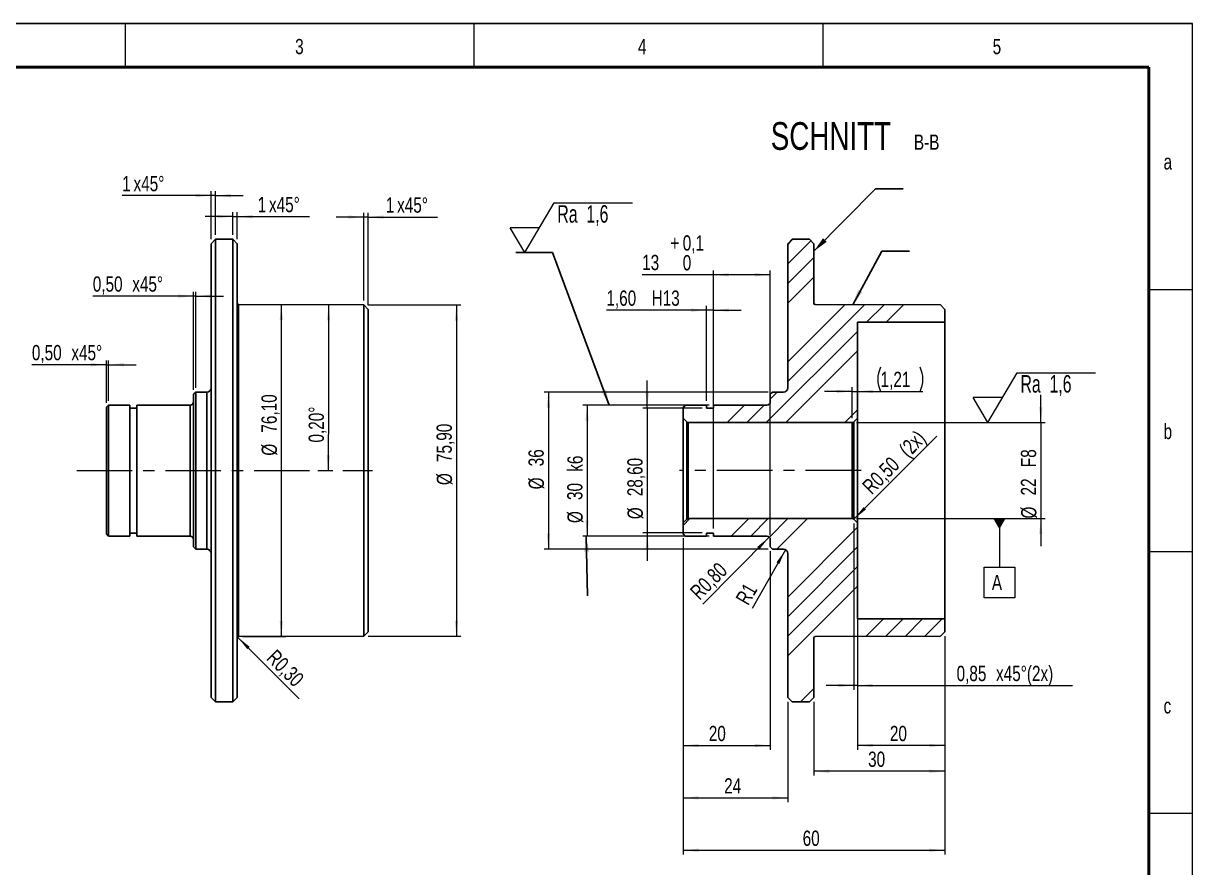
# Model space of a CAD drawing. Header units: millimetres. Extents: x 0 to 420, y 0 to 297.
# Drawn here: x 152 to 420, y 103.5 to 297 of the extents above; entities that cross this region are included whole.
import ezdxf

# ---------------------------------------------------------------- set-up
doc = ezdxf.new("R2010")
doc.units = ezdxf.units.MM
doc.header["$PDSIZE"] = -1
doc.linetypes.add('CENTERX2', pattern=[20.32, 12.7, -2.54, 2.54, -2.54])
doc.styles.add('SLDTEXTSTYLE1', font='TXT', dxfattribs={"width": 0.678571})
doc.styles.add('SLDTEXTSTYLE2', font='TXT', dxfattribs={"width": 0.75})
doc.dimstyles.new('SLDDIMSTYLE10', dxfattribs={"dimtxt": 3.5, "dimasz": 3.556, "dimexe": 0, "dimexo": 0.0625, "dimgap": 0.875, "dimtad": 1, "dimrnd": 1e-09, "dimzin": 12, "dimdsep": 46, "dimtxsty": 'SLDTEXTSTYLE2', "dimsah": 1, "dimcen": 0.09, "dimadec": 0, "dimazin": 3, "dimtfac": 1, "dimtdec": 3, "dimtofl": 0, "dimtmove": 0, "dimatfit": 3, "dimfxl": 1, "dimfrac": 2, "dimtolj": 1, "dimarcsym": 0})
doc.dimstyles.new('SLDDIMSTYLE11', dxfattribs={"dimtxt": 3.5, "dimasz": 3.556, "dimexe": 0, "dimexo": 0.0625, "dimgap": 0.875, "dimtad": 1, "dimrnd": 1e-09, "dimzin": 12, "dimdsep": 46, "dimtxsty": 'SLDTEXTSTYLE2', "dimsah": 1, "dimcen": 0, "dimadec": 0, "dimazin": 3, "dimtfac": 1, "dimtdec": 3, "dimtofl": 0, "dimtmove": 0, "dimatfit": 3, "dimfxl": 1, "dimfrac": 2, "dimtolj": 1, "dimtzin": 12, "dimarcsym": 0})
doc.dimstyles.new('SLDDIMSTYLE12', dxfattribs={"dimtxt": 3.5, "dimasz": 3.556, "dimexe": 0, "dimexo": 0.0625, "dimgap": 0.875, "dimtad": 1, "dimrnd": 1e-09, "dimdsep": 46, "dimtxsty": 'SLDTEXTSTYLE2', "dimsah": 1, "dimcen": 0, "dimadec": 0, "dimazin": 2, "dimtfac": 1, "dimtdec": 3, "dimtofl": 0, "dimtmove": 0, "dimatfit": 3, "dimfxl": 1, "dimfrac": 2, "dimtolj": 1, "dimtzin": 12, "dimarcsym": 0})
doc.dimstyles.new('SLDDIMSTYLE13', dxfattribs={"dimtxt": 0.18, "dimasz": 3.556, "dimexe": 0, "dimexo": 0.0625, "dimgap": 0, "dimtad": 0, "dimtih": 1, "dimtoh": 1, "dimdec": 0, "dimrnd": 1e-09, "dimzin": 0, "dimdsep": 46, "dimtxsty": 'Standard', "dimsah": 1, "dimcen": 0.09, "dimadec": 0, "dimazin": 0, "dimtfac": 3.556, "dimtdec": 0, "dimtofl": 0, "dimtmove": 0, "dimatfit": 3, "dimfxl": 1, "dimfrac": 2, "dimtolj": 1, "dimtzin": 0, "dimarcsym": 0})
doc.dimstyles.new('SLDDIMSTYLE2', dxfattribs={"dimtxt": 3.5, "dimasz": 3.556, "dimexe": 0, "dimexo": 0.0625, "dimgap": 0.875, "dimtad": 1, "dimrnd": 1e-09, "dimzin": 12, "dimdsep": 46, "dimtxsty": 'SLDTEXTSTYLE2', "dimsah": 1, "dimcen": 0.09, "dimadec": 0, "dimazin": 3, "dimtfac": 1, "dimtdec": 3, "dimtofl": 0, "dimtmove": 0, "dimatfit": 3, "dimfxl": 1, "dimfrac": 2, "dimtolj": 1, "dimtzin": 12, "dimarcsym": 0})
doc.dimstyles.new('SLDDIMSTYLE3', dxfattribs={"dimtxt": 3.5, "dimasz": 3.556, "dimexe": 0, "dimexo": 0.0625, "dimgap": 0.875, "dimtad": 1, "dimdec": 4, "dimdsep": 46, "dimtxsty": 'SLDTEXTSTYLE2', "dimsah": 1, "dimcen": 0.09, "dimazin": 2, "dimtfac": 1, "dimtdec": 3, "dimtofl": 0, "dimtmove": 0, "dimatfit": 3, "dimfxl": 1, "dimfrac": 2, "dimtolj": 1, "dimtzin": 12, "dimarcsym": 0})
doc.dimstyles.new('SLDDIMSTYLE4', dxfattribs={"dimtxt": 3.5, "dimasz": 3.556, "dimexe": 0, "dimexo": 0.0625, "dimgap": 0.875, "dimtad": 1, "dimrnd": 1e-09, "dimzin": 12, "dimdsep": 46, "dimtxsty": 'SLDTEXTSTYLE2', "dimsah": 1, "dimcen": 0.09, "dimadec": 0, "dimazin": 3, "dimtfac": 1, "dimtdec": 3, "dimtmove": 0, "dimatfit": 0, "dimfxl": 1, "dimfrac": 2, "dimtolj": 1, "dimtzin": 12, "dimarcsym": 0})
doc.dimstyles.new('SLDDIMSTYLE5', dxfattribs={"dimtxt": 3.5, "dimasz": 3.556, "dimexe": 0, "dimexo": 0.0625, "dimgap": 0.875, "dimtad": 1, "dimrnd": 1e-09, "dimdsep": 46, "dimtxsty": 'SLDTEXTSTYLE2', "dimsah": 1, "dimcen": 0, "dimadec": 0, "dimazin": 2, "dimtfac": 1, "dimtdec": 3, "dimtofl": 0, "dimtmove": 0, "dimatfit": 3, "dimfxl": 1, "dimfrac": 2, "dimtolj": 1, "dimtzin": 12, "dimarcsym": 0})
doc.dimstyles.new('SLDDIMSTYLE6', dxfattribs={"dimtxt": 3.5, "dimasz": 3.556, "dimexe": 0, "dimexo": 0.0625, "dimgap": 0.875, "dimtad": 1, "dimrnd": 1e-09, "dimdsep": 46, "dimtxsty": 'SLDTEXTSTYLE2', "dimsah": 1, "dimcen": 0.09, "dimadec": 0, "dimazin": 2, "dimtfac": 1, "dimtdec": 3, "dimtmove": 0, "dimatfit": 0, "dimfxl": 1, "dimfrac": 2, "dimtolj": 1, "dimtzin": 12, "dimarcsym": 0})
doc.dimstyles.new('SLDDIMSTYLE7', dxfattribs={"dimtxt": 3.5, "dimasz": 3.556, "dimexe": 0, "dimexo": 0.0625, "dimgap": 0.875, "dimtad": 1, "dimrnd": 1e-09, "dimzin": 12, "dimdsep": 46, "dimtxsty": 'SLDTEXTSTYLE2', "dimsah": 1, "dimcen": 0.09, "dimadec": 0, "dimazin": 3, "dimtol": 1, "dimtp": 0.1, "dimtfac": 1, "dimtdec": 1, "dimtofl": 0, "dimtmove": 0, "dimatfit": 3, "dimfxl": 1, "dimfrac": 2, "dimtolj": 1, "dimarcsym": 0})
doc.dimstyles.new('SLDDIMSTYLE8', dxfattribs={"dimtxt": 3.5, "dimasz": 3.556, "dimexe": 0, "dimexo": 0.0625, "dimgap": 0.875, "dimtad": 1, "dimrnd": 1e-09, "dimzin": 12, "dimdsep": 46, "dimtxsty": 'SLDTEXTSTYLE2', "dimsah": 1, "dimcen": 0.09, "dimadec": 0, "dimazin": 3, "dimtfac": 1, "dimtdec": 3, "dimtmove": 0, "dimatfit": 0, "dimfxl": 1, "dimfrac": 2, "dimtolj": 1, "dimarcsym": 0})
doc.dimstyles.new('SLDDIMSTYLE9', dxfattribs={"dimtxt": 3.5, "dimasz": 3.556, "dimexe": 0, "dimexo": 0.0625, "dimgap": 0.875, "dimtad": 1, "dimrnd": 1e-09, "dimzin": 12, "dimdsep": 46, "dimtxsty": 'SLDTEXTSTYLE2', "dimsah": 1, "dimcen": 0.09, "dimadec": 0, "dimazin": 3, "dimtfac": 1, "dimtmove": 0, "dimatfit": 0, "dimfxl": 1, "dimfrac": 2, "dimtolj": 1, "dimarcsym": 0})
pattern_1 = [(45, (0, 0), (-13.4704, 13.4704), []), (45, (4.49, 0), (-13.4704, 13.4704), []), (45, (8.98, 0), (-13.4704, 13.4704), []), (45, (13.47, 0), (-13.4704, 13.4704), [])]

# ---------------------------------------------------------------- blocks, each defined once
blk = doc.blocks.new('_D_3')
at = {"color": 7, "linetype": 'Continuous', "lineweight": 0}
blk.add_line((219.48, 194.52), (222.86, 194.52), dxfattribs=at)
at = {"color": 7, "linetype": 'Continuous', "lineweight": 18}
blk.add_arc((11101.46, 194.52), 10879.6, 179.8, 180, dxfattribs=at)
for points in [[(221.92, 232.49), (221.53, 228.94), (222.29, 228.94)], [(221.86, 194.52), (222.24, 198.07), (221.48, 198.07)]]:
    blk.add_solid(points, dxfattribs=at)
at = {"color": 7, "linetype": 'Continuous', "lineweight": 18, "insert": (217.35, 200.95), "char_height": 3.5, "attachment_point": 1, "rotation": 89.9374, "style": 'SLDTEXTSTYLE2'}
blk.add_mtext('0,20°', dxfattribs=at)
blk = doc.blocks.new('_D_4')
at = {"color": 7, "linetype": 'Continuous', "lineweight": 0}
for p, q in [((199.98, 252.71), (193.63, 252.71)), ((199.98, 248.52), (199.98, 253.71)), ((199.98, 252.71), (200.98, 252.71)), ((200.98, 247.52), (200.98, 253.71)), ((200.98, 252.71), (217.54, 252.71))]:
    blk.add_line(p, q, dxfattribs=at)
at = {"color": 7, "linetype": 'Continuous', "lineweight": 18}
for points in [[(199.98, 252.71), (196.42, 253.09), (196.42, 252.33)], [(200.98, 252.71), (204.53, 252.33), (204.53, 253.09)]]:
    blk.add_solid(points, dxfattribs=at)
at = {"color": 7, "linetype": 'Continuous', "lineweight": 18, "char_height": 3.5, "attachment_point": 1, "style": 'SLDTEXTSTYLE2'}
for s, insert in [('1', (205.67, 257.22)), ('x45°', (208.26, 257.22))]:
    blk.add_mtext(s, dxfattribs=dict(at, insert=insert))
blk = doc.blocks.new('_D_5')
at = {"color": 7, "linetype": 'Continuous', "lineweight": 0}
for p, q in [((229.98, 252.61), (223.63, 252.61)), ((229.98, 233.47), (229.98, 253.61)), ((230.98, 252.61), (229.98, 252.61)), ((230.98, 232.46), (230.98, 253.61)), ((230.98, 252.61), (246.91, 252.61))]:
    blk.add_line(p, q, dxfattribs=at)
at = {"color": 7, "linetype": 'Continuous', "lineweight": 18}
for points in [[(229.98, 252.61), (226.42, 252.99), (226.42, 252.23)], [(230.98, 252.61), (234.53, 252.23), (234.53, 252.99)]]:
    blk.add_solid(points, dxfattribs=at)
at = {"color": 7, "linetype": 'Continuous', "lineweight": 18, "char_height": 3.5, "attachment_point": 1, "style": 'SLDTEXTSTYLE2'}
for s, insert in [('1', (235.05, 257.12)), ('x45°', (237.63, 257.12))]:
    blk.add_mtext(s, dxfattribs=dict(at, insert=insert))
blk = doc.blocks.new('_D_6')
at = {"color": 7, "linetype": 'Continuous', "lineweight": 0}
for p, q in [((202.28, 232.57), (212.09, 232.57)), ((211.09, 232.57), (211.09, 156.47)), ((202.28, 156.47), (212.09, 156.47))]:
    blk.add_line(p, q, dxfattribs=at)
at = {"color": 7, "linetype": 'Continuous', "lineweight": 18}
for points in [[(211.09, 232.57), (210.71, 229.01), (211.48, 229.01)], [(211.09, 156.47), (211.48, 160.02), (210.71, 160.02)]]:
    blk.add_solid(points, dxfattribs=at)
at = {"color": 7, "linetype": 'Continuous', "lineweight": 18, "char_height": 3.5, "attachment_point": 1, "rotation": 90, "style": 'SLDTEXTSTYLE2'}
for s, insert in [('76,10', (206.53, 203.22)), ('%%c', (206.58, 197.94))]:
    blk.add_mtext(s, dxfattribs=dict(at, insert=insert))
blk = doc.blocks.new('_D_7')
at = {"color": 7, "linetype": 'Continuous', "lineweight": 0}
blk.add_line((201.07, 156.38), (215.15, 142.21), dxfattribs=at)
at = {"color": 7, "linetype": 'Continuous', "lineweight": 18}
blk.add_solid([(201.07, 156.38), (203.3, 153.59), (203.84, 154.13)], dxfattribs=at)
at = {"color": 7, "linetype": 'Continuous', "lineweight": 18, "insert": (209.94, 153.81), "char_height": 3.5, "attachment_point": 1, "rotation": 314.9856, "style": 'SLDTEXTSTYLE2'}
blk.add_mtext('R0,30', dxfattribs=at)
blk = doc.blocks.new('_D_8')
at = {"color": 7, "linetype": 'Continuous', "lineweight": 0}
for p, q in [((170.98, 210.02), (170.98, 219.78)), ((171.48, 210.52), (171.48, 219.78)), ((170.98, 218.78), (153.91, 218.78)), ((170.98, 218.78), (171.48, 218.78)), ((171.48, 218.78), (177.83, 218.78))]:
    blk.add_line(p, q, dxfattribs=at)
at = {"color": 7, "linetype": 'Continuous', "lineweight": 18}
for points in [[(170.98, 218.78), (167.42, 219.16), (167.42, 218.4)], [(171.48, 218.78), (175.03, 218.4), (175.03, 219.16)]]:
    blk.add_solid(points, dxfattribs=at)
at = {"color": 7, "linetype": 'Continuous', "lineweight": 18, "char_height": 3.5, "attachment_point": 1, "style": 'SLDTEXTSTYLE2'}
for s, insert in [('0,50', (153.91, 223.3)), ('x45°', (162.96, 223.3))]:
    blk.add_mtext(s, dxfattribs=dict(at, insert=insert))
blk = doc.blocks.new('_D_9')
at = {"color": 7, "linetype": 'Continuous', "lineweight": 0}
for p, q in [((190.98, 234.5), (167.87, 234.5)), ((190.98, 213.02), (190.98, 235.5)), ((191.48, 234.5), (190.98, 234.5)), ((191.48, 213.52), (191.48, 235.5)), ((191.48, 234.5), (197.83, 234.5))]:
    blk.add_line(p, q, dxfattribs=at)
at = {"color": 7, "linetype": 'Continuous', "lineweight": 18}
for points in [[(190.98, 234.5), (187.42, 234.89), (187.42, 234.12)], [(191.48, 234.5), (195.03, 234.12), (195.03, 234.89)]]:
    blk.add_solid(points, dxfattribs=at)
at = {"color": 7, "linetype": 'Continuous', "lineweight": 18, "char_height": 3.5, "attachment_point": 1, "style": 'SLDTEXTSTYLE2'}
for s, insert in [('0,50', (167.87, 239.02)), ('x45°', (176.92, 239.02))]:
    blk.add_mtext(s, dxfattribs=dict(at, insert=insert))
blk = doc.blocks.new('_D_10')
at = {"color": 7, "linetype": 'Continuous', "lineweight": 0}
for p, q in [((194.98, 257.52), (174.63, 257.52)), ((194.98, 247.52), (194.98, 258.52)), ((195.98, 257.52), (194.98, 257.52)), ((195.98, 248.52), (195.98, 258.52)), ((195.98, 257.52), (202.33, 257.52))]:
    blk.add_line(p, q, dxfattribs=at)
at = {"color": 7, "linetype": 'Continuous', "lineweight": 18}
for points in [[(194.98, 257.52), (191.42, 257.9), (191.42, 257.14)], [(195.98, 257.52), (199.53, 257.14), (199.53, 257.9)]]:
    blk.add_solid(points, dxfattribs=at)
at = {"color": 7, "linetype": 'Continuous', "lineweight": 18, "char_height": 3.5, "attachment_point": 1, "style": 'SLDTEXTSTYLE2'}
for s, insert in [('1', (174.63, 262.03)), ('x45°', (177.21, 262.03))]:
    blk.add_mtext(s, dxfattribs=dict(at, insert=insert))
blk = doc.blocks.new('_D_11')
at = {"color": 7, "linetype": 'Continuous', "lineweight": 0}
for p, q in [((230.98, 232.47), (252.22, 232.47)), ((251.22, 232.47), (251.22, 156.57)), ((230.98, 156.57), (252.22, 156.57))]:
    blk.add_line(p, q, dxfattribs=at)
at = {"color": 7, "linetype": 'Continuous', "lineweight": 18}
for points in [[(251.22, 232.47), (250.84, 228.91), (251.6, 228.91)], [(251.22, 156.57), (251.6, 160.12), (250.84, 160.12)]]:
    blk.add_solid(points, dxfattribs=at)
at = {"color": 7, "linetype": 'Continuous', "lineweight": 18, "char_height": 3.5, "attachment_point": 1, "rotation": 90, "style": 'SLDTEXTSTYLE2'}
for s, insert in [('75,90', (246.66, 196.48)), ('%%c', (246.71, 191.2))]:
    blk.add_mtext(s, dxfattribs=dict(at, insert=insert))
blk = doc.blocks.new('_D_12')
at = {"color": 7, "linetype": 'Continuous', "lineweight": 0}
for p, q in [((343.17, 159.52), (343.17, 130.52)), ((363.17, 156.58), (363.17, 130.52)), ((363.17, 131.52), (343.17, 131.52))]:
    blk.add_line(p, q, dxfattribs=at)
at = {"color": 7, "linetype": 'Continuous', "lineweight": 18}
for points in [[(343.17, 131.52), (346.73, 131.14), (346.73, 131.9)], [(363.17, 131.52), (359.62, 131.9), (359.62, 131.14)]]:
    blk.add_solid(points, dxfattribs=at)
at = {"color": 7, "linetype": 'Continuous', "lineweight": 18, "insert": (350.59, 136.03), "char_height": 3.5, "attachment_point": 1, "style": 'SLDTEXTSTYLE2'}
blk.add_mtext('20', dxfattribs=at)
blk = doc.blocks.new('_D_13')
at = {"color": 7, "linetype": 'Continuous', "lineweight": 0}
for p, q in [((363.17, 156.58), (363.17, 124.62)), ((333.17, 141.52), (333.17, 124.62)), ((363.17, 125.62), (333.17, 125.62))]:
    blk.add_line(p, q, dxfattribs=at)
at = {"color": 7, "linetype": 'Continuous', "lineweight": 18}
for points in [[(333.17, 125.62), (336.73, 125.24), (336.73, 126)], [(363.17, 125.62), (359.62, 126), (359.62, 125.24)]]:
    blk.add_solid(points, dxfattribs=at)
at = {"color": 7, "linetype": 'Continuous', "lineweight": 18, "insert": (345.59, 130.13), "char_height": 3.5, "attachment_point": 1, "style": 'SLDTEXTSTYLE2'}
blk.add_mtext('30', dxfattribs=at)
blk = doc.blocks.new('_D_14')
at = {"color": 7, "linetype": 'Continuous', "lineweight": 0}
for p, q in [((303.17, 179.02), (303.17, 130.52)), ((323.17, 176.02), (323.17, 130.52)), ((303.17, 131.52), (323.17, 131.52))]:
    blk.add_line(p, q, dxfattribs=at)
at = {"color": 7, "linetype": 'Continuous', "lineweight": 18}
for points in [[(303.17, 131.52), (306.73, 131.14), (306.73, 131.9)], [(323.17, 131.52), (319.62, 131.9), (319.62, 131.14)]]:
    blk.add_solid(points, dxfattribs=at)
at = {"color": 7, "linetype": 'Continuous', "lineweight": 18, "insert": (309.07, 136.03), "char_height": 3.5, "attachment_point": 1, "style": 'SLDTEXTSTYLE2'}
blk.add_mtext('20', dxfattribs=at)
blk = doc.blocks.new('_D_15')
at = {"color": 7, "linetype": 'Continuous', "lineweight": 0}
for p, q in [((303.17, 179.02), (303.17, 118.52)), ((327.17, 141.52), (327.17, 118.52)), ((303.17, 119.52), (327.17, 119.52))]:
    blk.add_line(p, q, dxfattribs=at)
at = {"color": 7, "linetype": 'Continuous', "lineweight": 18}
for points in [[(303.17, 119.52), (306.73, 119.14), (306.73, 119.9)], [(327.17, 119.52), (323.62, 119.9), (323.62, 119.14)]]:
    blk.add_solid(points, dxfattribs=at)
at = {"color": 7, "linetype": 'Continuous', "lineweight": 18, "insert": (312.59, 124.03), "char_height": 3.5, "attachment_point": 1, "style": 'SLDTEXTSTYLE2'}
blk.add_mtext('24', dxfattribs=at)
blk = doc.blocks.new('_D_16')
at = {"color": 7, "linetype": 'Continuous', "lineweight": 0}
for p, q in [((303.17, 179.02), (303.17, 106.52)), ((363.17, 156.58), (363.17, 106.52)), ((303.17, 107.52), (363.17, 107.52))]:
    blk.add_line(p, q, dxfattribs=at)
at = {"color": 7, "linetype": 'Continuous', "lineweight": 18}
for points in [[(303.17, 107.52), (306.73, 107.14), (306.73, 107.9)], [(363.17, 107.52), (359.62, 107.9), (359.62, 107.14)]]:
    blk.add_solid(points, dxfattribs=at)
at = {"color": 7, "linetype": 'Continuous', "lineweight": 18, "insert": (330.59, 112.03), "char_height": 3.5, "attachment_point": 1, "style": 'SLDTEXTSTYLE2'}
blk.add_mtext('60', dxfattribs=at)
blk = doc.blocks.new('_D_17')
at = {"color": 7, "linetype": 'Continuous', "lineweight": 0}
for p, q in [((310.17, 239.39), (293.8, 239.39)), ((310.17, 181.22), (310.17, 240.39)), ((323.17, 239.39), (310.17, 239.39)), ((323.17, 179.72), (323.17, 240.39))]:
    blk.add_line(p, q, dxfattribs=at)
at = {"color": 7, "linetype": 'Continuous', "lineweight": 18}
for points in [[(310.17, 239.39), (313.73, 239.01), (313.73, 239.77)], [(323.17, 239.39), (319.62, 239.77), (319.62, 239.01)]]:
    blk.add_solid(points, dxfattribs=at)
at = {"color": 7, "linetype": 'Continuous', "lineweight": 18, "char_height": 3.5, "attachment_point": 1, "style": 'SLDTEXTSTYLE2'}
for s, insert in [('+', (300.27, 248.43)), ('0,1', (303.1, 248.43)), ('13', (293.8, 243.96)), ('0', (303.1, 243.9))]:
    blk.add_mtext(s, dxfattribs=dict(at, insert=insert))
blk = doc.blocks.new('_D_18')
at = {"color": 7, "linetype": 'Continuous', "lineweight": 0}
for p, q in [((308.57, 231.27), (285.6, 231.27)), ((308.57, 210.52), (308.57, 232.27)), ((310.17, 231.27), (308.57, 231.27)), ((310.17, 210.52), (310.17, 232.27)), ((310.17, 231.27), (316.52, 231.27))]:
    blk.add_line(p, q, dxfattribs=at)
at = {"color": 7, "linetype": 'Continuous', "lineweight": 18}
for points in [[(308.57, 231.27), (305.02, 231.66), (305.02, 230.89)], [(310.17, 231.27), (313.73, 230.89), (313.73, 231.66)]]:
    blk.add_solid(points, dxfattribs=at)
at = {"color": 7, "linetype": 'Continuous', "lineweight": 18, "char_height": 3.5, "attachment_point": 1, "style": 'SLDTEXTSTYLE2'}
for s, insert in [('1,60', (285.6, 235.79)), ('H13', (295.97, 235.79))]:
    blk.add_mtext(s, dxfattribs=dict(at, insert=insert))
blk = doc.blocks.new('_D_19')
at = {"color": 7, "linetype": 'Continuous', "lineweight": 0}
for p, q in [((385.17, 205.52), (385.17, 211.87)), ((342.96, 205.52), (386.17, 205.52)), ((385.17, 205.52), (385.17, 183.52)), ((342.96, 183.52), (386.17, 183.52)), ((385.17, 183.52), (385.17, 177.17))]:
    blk.add_line(p, q, dxfattribs=at)
at = {"color": 7, "linetype": 'Continuous', "lineweight": 18}
for points in [[(385.17, 205.52), (385.55, 209.07), (384.79, 209.07)], [(385.17, 183.52), (384.79, 179.96), (385.55, 179.96)]]:
    blk.add_solid(points, dxfattribs=at)
at = {"color": 7, "linetype": 'Continuous', "lineweight": 18, "char_height": 3.5, "attachment_point": 1, "rotation": 90, "style": 'SLDTEXTSTYLE2'}
for s, insert in [('F8', (380.61, 195.3)), ('22', (380.61, 188.82)), ('%%c', (380.66, 183.54))]:
    blk.add_mtext(s, dxfattribs=dict(at, insert=insert))
blk = doc.blocks.new('_D_20')
at = {"color": 7, "linetype": 'Continuous', "lineweight": 0}
for p, q in [((309.17, 209.52), (280.17, 209.52)), ((281.17, 209.52), (281.17, 179.52)), ((309.17, 179.52), (280.17, 179.52))]:
    blk.add_line(p, q, dxfattribs=at)
at = {"color": 7, "linetype": 'Continuous', "lineweight": 18}
for points in [[(281.17, 209.52), (280.79, 205.96), (281.55, 205.96)], [(281.17, 179.52), (281.55, 183.07), (280.79, 183.07)]]:
    blk.add_solid(points, dxfattribs=at)
at = {"color": 7, "linetype": 'Continuous', "lineweight": 18, "char_height": 3.5, "attachment_point": 1, "rotation": 90, "style": 'SLDTEXTSTYLE2'}
for s, insert in [('k6', (276.66, 194.24)), ('30', (276.61, 187.78)), ('%%c', (276.66, 182.5))]:
    blk.add_mtext(s, dxfattribs=dict(at, insert=insert))
blk = doc.blocks.new('_D_21')
at = {"color": 7, "linetype": 'Continuous', "lineweight": 0}
for p, q in [((294.96, 208.82), (294.96, 215.17)), ((307.57, 208.82), (293.96, 208.82)), ((294.96, 208.82), (294.96, 180.22)), ((307.57, 180.22), (293.96, 180.22)), ((294.96, 180.22), (294.96, 173.87))]:
    blk.add_line(p, q, dxfattribs=at)
at = {"color": 7, "linetype": 'Continuous', "lineweight": 18}
for points in [[(294.96, 208.82), (295.34, 212.37), (294.58, 212.37)], [(294.96, 180.22), (294.58, 176.66), (295.34, 176.66)]]:
    blk.add_solid(points, dxfattribs=at)
at = {"color": 7, "linetype": 'Continuous', "lineweight": 18, "char_height": 3.5, "attachment_point": 1, "rotation": 90, "style": 'SLDTEXTSTYLE2'}
for s, insert in [('28,60', (290.39, 188.65)), ('%%c', (290.45, 183.38))]:
    blk.add_mtext(s, dxfattribs=dict(at, insert=insert))
blk = doc.blocks.new('_D_22')
at = {"color": 7, "linetype": 'Continuous', "lineweight": 0}
blk.add_line((326.67, 176.38), (318.98, 162.92), dxfattribs=at)
at = {"color": 7, "linetype": 'Continuous', "lineweight": 18}
blk.add_solid([(326.67, 176.38), (324.58, 173.48), (325.24, 173.11)], dxfattribs=at)
at = {"color": 7, "linetype": 'Continuous', "lineweight": 18, "insert": (315.07, 165.18), "char_height": 3.5, "attachment_point": 1, "rotation": 60, "style": 'SLDTEXTSTYLE2'}
blk.add_mtext('R1', dxfattribs=at)
blk = doc.blocks.new('_D_23')
at = {"color": 7, "linetype": 'Continuous', "lineweight": 0}
blk.add_line((342.32, 183.37), (361.37, 202.42), dxfattribs=at)
at = {"color": 7, "linetype": 'Continuous', "lineweight": 18}
blk.add_solid([(342.32, 183.37), (345.1, 185.62), (344.56, 186.15)], dxfattribs=at)
at = {"color": 7, "linetype": 'Continuous', "lineweight": 18, "char_height": 3.5, "attachment_point": 1, "rotation": 45, "style": 'SLDTEXTSTYLE2'}
for s, insert in [('(2x)', (352.35, 199.74)), ('R0,50', (343.95, 191.34))]:
    blk.add_mtext(s, dxfattribs=dict(at, insert=insert))
blk = doc.blocks.new('_D_24')
at = {"color": 7, "linetype": 'Continuous', "lineweight": 0}
for p, q in [((342.32, 182.37), (342.32, 144.28)), ((343.17, 181.52), (343.17, 144.28)), ((342.32, 145.28), (335.97, 145.28)), ((343.17, 145.28), (342.32, 145.28)), ((343.17, 145.28), (392.47, 145.28))]:
    blk.add_line(p, q, dxfattribs=at)
at = {"color": 7, "linetype": 'Continuous', "lineweight": 18}
for points in [[(342.32, 145.28), (338.76, 145.66), (338.76, 144.9)], [(343.17, 145.28), (346.73, 144.9), (346.73, 145.66)]]:
    blk.add_solid(points, dxfattribs=at)
at = {"color": 7, "linetype": 'Continuous', "lineweight": 18, "char_height": 3.5, "attachment_point": 1, "style": 'SLDTEXTSTYLE2'}
for s, insert in [('0,85', (365.87, 149.79)), ('x45°(2x)', (374.92, 149.79))]:
    blk.add_mtext(s, dxfattribs=dict(at, insert=insert))
blk = doc.blocks.new('_D_25')
at = {"color": 7, "linetype": 'Continuous', "lineweight": 0}
for p, q in [((341.96, 212.66), (335.61, 212.66)), ((341.96, 206.52), (341.96, 213.66)), ((341.96, 212.66), (343.17, 212.66)), ((343.17, 212.66), (358.17, 212.66))]:
    blk.add_line(p, q, dxfattribs=at)
at = {"color": 7, "linetype": 'Continuous', "lineweight": 18}
for centre, start, end in [((354.02, 215.44), 153.4349, 206.5651), ((351.95, 215.44), 333.4349, 26.5651)]:
    blk.add_arc(centre, 6.21, start, end, dxfattribs=at)
for points in [[(341.96, 212.66), (338.41, 213.04), (338.41, 212.28)], [(343.17, 212.66), (346.73, 212.28), (346.73, 213.04)]]:
    blk.add_solid(points, dxfattribs=at)
at = {"color": 7, "linetype": 'Continuous', "lineweight": 18, "insert": (348.46, 217.17), "char_height": 3.5, "attachment_point": 1, "style": 'SLDTEXTSTYLE2'}
blk.add_mtext('1,21', dxfattribs=at)
blk = doc.blocks.new('_D_26')
at = {"color": 7, "linetype": 'Continuous', "lineweight": 0}
blk.add_line((322.94, 179.28), (307.67, 163.95), dxfattribs=at)
at = {"color": 7, "linetype": 'Continuous', "lineweight": 18}
blk.add_solid([(322.94, 179.28), (320.16, 177.03), (320.7, 176.49)], dxfattribs=at)
at = {"color": 7, "linetype": 'Continuous', "lineweight": 18, "insert": (304.48, 167.14), "char_height": 3.5, "attachment_point": 1, "rotation": 45, "style": 'SLDTEXTSTYLE2'}
blk.add_mtext('R0,80', dxfattribs=at)
blk = doc.blocks.new('_D_27')
at = {"color": 7, "linetype": 'Continuous', "lineweight": 0}
for p, q in [((322.67, 212.52), (271.3, 212.52)), ((272.3, 212.52), (272.3, 176.52)), ((322.67, 176.52), (271.3, 176.52))]:
    blk.add_line(p, q, dxfattribs=at)
at = {"color": 7, "linetype": 'Continuous', "lineweight": 18}
for points in [[(272.3, 212.52), (271.92, 208.96), (272.68, 208.96)], [(272.3, 176.52), (272.68, 180.07), (271.92, 180.07)]]:
    blk.add_solid(points, dxfattribs=at)
at = {"color": 7, "linetype": 'Continuous', "lineweight": 18, "char_height": 3.5, "attachment_point": 1, "rotation": 90, "style": 'SLDTEXTSTYLE2'}
for s, insert in [('36', (267.73, 195.5)), ('%%c', (267.78, 190.22))]:
    blk.add_mtext(s, dxfattribs=dict(at, insert=insert))
blk = doc.blocks.new('SW_NOTE_0_8')
at = {"color": 0, "linetype": 'Continuous', "lineweight": 0, "attachment_point": 2, "style": 'SLDTEXTSTYLE2'}
for s, insert, char_height in [('SCHNITT', (16.07, 8.19), 6.35), ('B-B', (38.01, 5.35), 3.5)]:
    blk.add_mtext(s, dxfattribs=dict(at, insert=insert, char_height=char_height))
blk = doc.blocks.new('SW_SFSYMBOL_0')
at = {"color": 0, "linetype": 'Continuous', "lineweight": 0}
for p, q in [((-7.48, -5.71), (-0.74, 5.71)), ((-0.74, 5.71), (17.23, 5.71)), ((-7.48, -5.71), (-10.85, 0)), ((-4.11, 0), (-10.85, 0))]:
    blk.add_line(p, q, dxfattribs=at)
at = {"color": 0, "linetype": 'Continuous', "lineweight": 0, "insert": (0, 5.16), "char_height": 4, "attachment_point": 1, "style": 'SLDTEXTSTYLE1'}
blk.add_mtext('Ra  1,6', dxfattribs=at)
blk = doc.blocks.new('SW_SFSYMBOL_1')
at = {"color": 0, "linetype": 'Continuous', "lineweight": 0}
for p, q in [((2, 0), (8.74, 11.43)), ((8.74, 11.43), (26.71, 11.43)), ((2, 0), (-1.37, 5.71)), ((5.37, 5.71), (-1.37, 5.71))]:
    blk.add_line(p, q, dxfattribs=at)
at = {"color": 0, "linetype": 'Continuous', "lineweight": 0, "insert": (9.48, 10.87), "char_height": 4, "attachment_point": 1, "style": 'SLDTEXTSTYLE1'}
blk.add_mtext('Ra  1,6', dxfattribs=at)
blk = doc.blocks.new('SW_DATUMTAG_0')
at = {"color": 0, "linetype": 'Continuous', "lineweight": 18}
for p, q in [((1.73, 17.4), (1.73, 6.28)), ((-1.77, -0.72), (-1.77, 6.28)), ((-1.77, 6.28), (5.23, 6.28)), ((5.23, 6.28), (5.23, -0.72)), ((5.23, -0.72), (-1.77, -0.72))]:
    blk.add_line(p, q, dxfattribs=at)
at = {"color": 0, "linetype": 'Continuous', "lineweight": 0}
blk.add_solid([(3.13, 17.4), (0.33, 17.4), (1.73, 14.95)], dxfattribs=at)
at = {"color": 0, "linetype": 'Continuous', "lineweight": 0, "insert": (0, 4.51), "char_height": 3.5, "attachment_point": 1, "style": 'SLDTEXTSTYLE2'}
blk.add_mtext('A', dxfattribs=at)

msp = doc.modelspace()

# ---------------------------------------------------------------- hatches: boundary and pattern name
at = {"linetype": 'Continuous', "lineweight": 18}
h = msp.add_hatch(dxfattribs=at)
h.set_pattern_fill('DIN 201 Stahl und Stahlguss', style=0, pattern_type=2)
h.set_pattern_definition(pattern_1)
edge = h.paths.add_edge_path(flags=0)
edge.add_line((362.17205, 232.4662), (333.471, 232.56639))
edge.add_arc((333.47204, 232.86639), 0.3, 180, 269.8000006, ccw=False)
edge.add_line((333.17204, 232.86639), (333.17204, 246.51743))
edge.add_line((333.17204, 246.51743), (332.17204, 247.51743))
edge.add_line((332.17204, 247.51743), (328.17204, 247.51743))
edge.add_line((328.17204, 247.51743), (327.17204, 246.51743))
edge.add_line((327.17204, 246.51743), (327.17204, 213.51743))
edge.add_arc((326.17204, 213.51743), 1, 270, 360, ccw=False)
edge.add_line((326.17204, 212.51743), (323.67204, 212.51743))
edge.add_line((323.67204, 212.51743), (323.17204, 212.01743))
edge.add_line((323.17204, 212.01743), (323.17204, 210.31743))
edge.add_arc((322.37204, 210.31743), 0.8, 270, 360, ccw=False)
edge.add_line((322.37204, 209.51743), (310.17204, 209.51743))
edge.add_line((310.17204, 209.51743), (310.17204, 208.81743))
edge.add_line((310.17204, 208.81743), (308.57204, 208.81743))
edge.add_line((308.57204, 208.81743), (308.57204, 209.51743))
edge.add_line((308.57204, 209.51743), (303.67204, 209.51743))
edge.add_line((303.67204, 209.51743), (303.17204, 209.01743))
edge.add_line((303.17204, 209.01743), (303.17204, 206.51743))
edge.add_line((303.17204, 206.51743), (304.0256, 205.66388))
edge.add_arc((304.37915, 206.01743), 0.5, 225, 270)
edge.add_line((304.37915, 205.51743), (341.96494, 205.51743))
edge.add_arc((341.96494, 206.01743), 0.5, 270, 315)
edge.add_line((342.31849, 205.66388), (343.17204, 206.51743))
edge.add_line((343.17204, 206.51743), (343.17204, 228.51743))
edge.add_line((343.17204, 228.51743), (363.17204, 228.51743))
edge.add_line((363.17204, 228.51743), (363.17204, 231.4592))
edge.add_line((363.17204, 231.4592), (362.17205, 232.4662))
h = msp.add_hatch(dxfattribs=at)
h.set_pattern_fill('DIN 201 Stahl und Stahlguss', style=0, pattern_type=2)
h.set_pattern_definition(pattern_1)
edge = h.paths.add_edge_path(flags=0)
edge.add_line((333.471, 156.46847), (362.17205, 156.56866))
edge.add_line((362.17205, 156.56866), (363.17204, 157.57566))
edge.add_line((363.17204, 157.57566), (363.17204, 160.51743))
edge.add_line((363.17204, 160.51743), (343.17204, 160.51743))
edge.add_line((343.17204, 160.51743), (343.17204, 182.51743))
edge.add_line((343.17204, 182.51743), (342.31849, 183.37098))
edge.add_arc((341.96494, 183.01743), 0.5, 45, 90)
edge.add_line((341.96494, 183.51743), (304.37915, 183.51743))
edge.add_arc((304.37915, 183.01743), 0.5, 90, 135)
edge.add_line((304.0256, 183.37098), (303.17204, 182.51743))
edge.add_line((303.17204, 182.51743), (303.17204, 180.01743))
edge.add_line((303.17204, 180.01743), (303.67204, 179.51743))
edge.add_line((303.67204, 179.51743), (308.57204, 179.51743))
edge.add_line((308.57204, 179.51743), (308.57204, 180.21743))
edge.add_line((308.57204, 180.21743), (310.17204, 180.21743))
edge.add_line((310.17204, 180.21743), (310.17204, 179.51743))
edge.add_line((310.17204, 179.51743), (322.37204, 179.51743))
edge.add_arc((322.37204, 178.71743), 0.8, 0, 90, ccw=False)
edge.add_line((323.17204, 178.71743), (323.17204, 177.01743))
edge.add_line((323.17204, 177.01743), (323.67204, 176.51743))
edge.add_line((323.67204, 176.51743), (326.17204, 176.51743))
edge.add_arc((326.17204, 175.51743), 1, 0, 90, ccw=False)
edge.add_line((327.17204, 175.51743), (327.17204, 142.51743))
edge.add_line((327.17204, 142.51743), (328.17204, 141.51743))
edge.add_line((328.17204, 141.51743), (332.17204, 141.51743))
edge.add_line((332.17204, 141.51743), (333.17204, 142.51743))
edge.add_line((333.17204, 142.51743), (333.17204, 156.16848))
edge.add_arc((333.47204, 156.16848), 0.3, 90.1999994, 180, ccw=False)

# ---------------------------------------------------------------- linework, layer by layer
at = {"color": 7, "linetype": 'Continuous', "lineweight": 25}
for p, q in [((0.00398, 296.99171), (419.97522, 296.99171)), ((195.97853, 247.51743), (194.97853, 246.51743)), ((199.97853, 247.51743), (195.97853, 247.51743)), ((195.97853, 247.51743), (195.97853, 194.51743)), ((200.97853, 246.51743), (199.97853, 247.51743)), ((199.97853, 141.51743), (199.97853, 247.51743)), ((328.17204, 247.51743), (327.17204, 246.51743)), ((328.17204, 247.51743), (332.17204, 247.51743)), ((333.17204, 246.51743), (332.17204, 247.51743)), ((194.97853, 194.51743), (194.97853, 246.51743)), ((200.97853, 246.51743), (200.97853, 142.51743)), ((327.17204, 246.51743), (327.17204, 213.51743)), ((333.17204, 232.86639), (333.17204, 246.51743)), ((229.97854, 232.4662), (201.27749, 232.56639)), ((230.97853, 231.4592), (229.97854, 232.4662)), ((229.97854, 194.51743), (229.97854, 232.4662)), ((230.97853, 231.4592), (230.97853, 157.57566)), ((333.471, 232.56639), (362.17205, 232.4662)), ((363.17204, 231.4592), (362.17205, 232.4662)), ((363.17204, 228.51743), (363.17204, 231.4592)), ((363.17204, 228.51743), (343.17204, 228.51743)), ((343.17204, 206.51743), (343.17204, 228.51743)), ((363.17204, 160.51743), (363.17204, 228.51743)), ((191.47853, 212.51743), (190.97853, 212.01743)), ((190.97853, 194.51743), (190.97853, 212.01743)), ((193.97853, 212.51743), (191.47853, 212.51743)), ((191.47853, 212.51743), (191.47853, 194.51743)), ((323.67204, 212.51743), (323.17204, 212.01743)), ((323.17204, 212.01743), (323.17204, 210.31743)), ((326.17204, 212.51743), (323.67204, 212.51743)), ((171.47853, 209.51743), (170.97853, 209.01743)), ((176.37853, 209.51743), (171.47853, 209.51743)), ((171.47853, 209.51743), (171.47853, 179.51743)), ((176.37853, 194.51743), (176.37853, 209.51743)), ((190.17853, 209.51743), (177.97853, 209.51743)), ((177.97853, 194.51743), (177.97853, 209.51743)), ((303.67204, 209.51743), (303.17204, 209.01743)), ((308.57204, 209.51743), (303.67204, 209.51743)), ((308.57204, 208.81743), (308.57204, 209.51743)), ((310.17204, 209.51743), (310.17204, 208.81743)), ((322.37204, 209.51743), (310.17204, 209.51743)), ((170.97853, 180.01743), (170.97853, 209.01743)), ((177.97853, 208.81743), (176.37853, 208.81743)), ((303.17204, 206.51743), (303.17204, 209.01743)), ((303.17204, 182.51743), (303.17204, 206.51743)), ((303.17204, 206.51743), (304.0256, 205.66388)), ((310.17204, 208.81743), (308.57204, 208.81743)), ((342.31849, 205.66388), (343.17204, 206.51743)), ((343.17204, 206.51743), (343.17204, 182.51743)), ((304.0256, 183.37098), (304.0256, 205.66388)), ((304.37915, 205.51743), (341.96494, 205.51743)), ((304.37915, 205.51743), (304.37915, 183.51743)), ((341.96494, 183.51743), (341.96494, 205.51743)), ((342.31849, 205.66388), (342.31849, 183.37098)), ((176.37853, 179.51743), (176.37853, 194.51743)), ((177.97853, 179.51743), (177.97853, 194.51743)), ((190.97853, 177.01743), (190.97853, 194.51743)), ((191.47853, 194.51743), (191.47853, 176.51743)), ((194.97853, 142.51743), (194.97853, 194.51743)), ((195.97853, 194.51743), (195.97853, 141.51743)), ((229.97854, 156.56866), (229.97854, 194.51743)), ((304.0256, 183.37098), (303.17204, 182.51743)), ((303.17204, 180.01743), (303.17204, 182.51743)), ((341.96494, 183.51743), (304.37915, 183.51743)), ((343.17204, 182.51743), (342.31849, 183.37098)), ((343.17204, 160.51743), (343.17204, 182.51743)), ((170.97853, 180.01743), (171.47853, 179.51743)), ((176.37853, 180.21743), (177.97853, 180.21743)), ((303.17204, 180.01743), (303.67204, 179.51743)), ((308.57204, 180.21743), (310.17204, 180.21743)), ((308.57204, 179.51743), (308.57204, 180.21743)), ((310.17204, 180.21743), (310.17204, 179.51743)), ((171.47853, 179.51743), (176.37853, 179.51743)), ((177.97853, 179.51743), (190.17853, 179.51743)), ((190.97853, 177.01743), (191.47853, 176.51743)), ((303.67204, 179.51743), (308.57204, 179.51743)), ((310.17204, 179.51743), (322.37204, 179.51743)), ((323.17204, 178.71743), (323.17204, 177.01743)), ((323.17204, 177.01743), (323.67204, 176.51743)), ((191.47853, 176.51743), (193.97853, 176.51743)), ((323.67204, 176.51743), (326.17204, 176.51743)), ((327.17204, 175.51743), (327.17204, 142.51743)), ((343.17204, 160.51743), (363.17204, 160.51743)), ((363.17204, 157.57566), (363.17204, 160.51743)), ((201.27749, 156.46847), (229.97854, 156.56866)), ((229.97854, 156.56866), (230.97853, 157.57566)), ((333.17204, 142.51743), (333.17204, 156.16848)), ((362.17205, 156.56866), (333.471, 156.46847)), ((362.17205, 156.56866), (363.17204, 157.57566)), ((194.97853, 142.51743), (195.97853, 141.51743)), ((199.97853, 141.51743), (200.97853, 142.51743)), ((327.17204, 142.51743), (328.17204, 141.51743)), ((332.17204, 141.51743), (333.17204, 142.51743)), ((195.97853, 141.51743), (199.97853, 141.51743)), ((332.17204, 141.51743), (328.17204, 141.51743))]:
    msp.add_line(p, q, dxfattribs=at)
at = {"color": 7, "linetype": 'Continuous', "lineweight": 18}
for p, q in [((175.26209, 296.99171), (175.26209, 286.99171)), ((255.22391, 296.99171), (255.22391, 286.99171)), ((335.18574, 296.99171), (335.18574, 286.99171)), ((419.97522, 0.02368), (419.97522, 296.99171)), ((409.97522, 235.99171), (419.97522, 235.99171)), ((409.97522, 175.99171), (419.97522, 175.99171)), ((409.97522, 115.99171), (419.97522, 115.99171))]:
    msp.add_line(p, q, dxfattribs=at)
at = {"color": 7, "linetype": 'Continuous', "lineweight": 50}
for p in [(25.00398, 286.99171), (409.97522, 10.02368)]:
    msp.add_line(p, (409.97522, 286.99171), dxfattribs=at)
at = {"color": 8, "linetype": 'Continuous', "lineweight": 25}
for p, q in [((201.27749, 232.56639), (201.27749, 156.46847)), ((193.97853, 194.51743), (193.97853, 212.51743)), ((190.17853, 194.51743), (190.17853, 209.51743)), ((190.17853, 179.51743), (190.17853, 194.51743)), ((193.97853, 176.51743), (193.97853, 194.51743))]:
    msp.add_line(p, q, dxfattribs=at)
at = {"color": 7, "linetype": 'CENTERX2', "lineweight": 18}
for p, q in [((164.2087, 194.51743), (231.97854, 194.51743)), ((343.96494, 194.51743), (302.37915, 194.51743))]:
    msp.add_line(p, q, dxfattribs=at)
at = {"color": 7, "linetype": 'Continuous', "lineweight": 25}
for centre, radius, start, end in [((201.27853, 232.86639), 0.3, 180, 269.8), ((333.47204, 232.86639), 0.3, 180, 269.8000006), ((193.97853, 213.51743), 1, 270, 0), ((326.17204, 213.51743), 1, 270, 0), ((190.17853, 210.31743), 0.8, 270, 0), ((322.37204, 210.31743), 0.8, 270, 0), ((304.37915, 206.01743), 0.5, 225, 270), ((341.96494, 206.01743), 0.5, 270, 315), ((304.37915, 183.01743), 0.5, 90, 135), ((341.96494, 183.01743), 0.5, 45, 90), ((190.17853, 178.71743), 0.8, 0, 90), ((322.37204, 178.71743), 0.8, 0, 90), ((193.97853, 175.51743), 1, 0, 90), ((326.17204, 175.51743), 1, 0, 90), ((201.27853, 156.16848), 0.3, 90.2, 180), ((333.47204, 156.16848), 0.3, 90.1999994, 180)]:
    msp.add_arc(centre, radius, start, end, dxfattribs=at)
at = {"color": 7, "linetype": 'Continuous', "lineweight": 0}
for p in [(200.97853, 232.56743), (201.27749, 156.46847)]:
    msp.add_point(p, dxfattribs=at)

# ---------------------------------------------------------------- block references
for name, p in [('SW_NOTE_0_8', (321.00252, 266.17616)), ('SW_SFSYMBOL_1', (264.87812, 244.46448)), ('SW_SFSYMBOL_0', (380.52142, 211.23143)), ('SW_DATUMTAG_0', (373.9577, 166.1133))]:
    msp.add_blockref(name, p, dxfattribs=at)

# ---------------------------------------------------------------- texts
at = {"color": 7, "linetype": 'Continuous', "lineweight": 0, "char_height": 3.5, "attachment_point": 1, "style": 'SLDTEXTSTYLE2'}
for s, insert in [('3', (214.25603, 293.43614)), ('4', (292.83629, 293.43614)), ('5', (374.14546, 293.43614)), ('a', (413.31537, 267.0172)), ('b', (413.31537, 205.23126)), ('c', (413.31537, 142.37389))]:
    msp.add_mtext(s, dxfattribs=dict(at, insert=insert))

# ---------------------------------------------------------------- dimensions: what is measured, and where the dimension line sits
at = {"color": 7, "linetype": 'Continuous', "lineweight": 18}
for base, p1, p2, text, dimstyle, picture, middle in [((194.97853, 257.51743), (195.97853, 247.51743), (194.97853, 246.51743), '<>x45°', 'SLDDIMSTYLE4', '_D_10', (180.55971, 257.51743)), ((200.97853, 252.70938), (199.97853, 247.51743), (200.97853, 246.51743), '<>x45°', 'SLDDIMSTYLE4', '_D_4', (211.605, 252.70938)), ((229.97854, 252.60938), (230.97853, 231.4592), (229.97854, 232.4662), '<>x45°', 'SLDDIMSTYLE4', '_D_5', (240.97853, 252.60938)), ((190.97853, 234.50416), (191.47853, 212.51743), (190.97853, 212.01743), '<>x45°', 'SLDDIMSTYLE6', '_D_9', (177.03677, 234.50416)), ((308.57204, 231.27459), (310.17204, 209.51743), (308.57204, 209.51743), '<>H13', 'SLDDIMSTYLE8', '_D_18', (294.95752, 231.27459)), ((171.47853, 218.7837), (170.97853, 209.01743), (171.47853, 209.51743), '<>x45°', 'SLDDIMSTYLE6', '_D_8', (163.07735, 218.7837)), ((343.17204, 212.66012), (341.96494, 205.51743), (343.17204, 206.51743), '(<>)', 'SLDDIMSTYLE4', '_D_25', (352.98454, 212.66012)), ((342.31849, 145.27988), (343.17204, 182.51743), (342.31849, 183.37098), '<>x45°(2x)', 'SLDDIMSTYLE6', '_D_24', (379.17204, 145.27988))]:
    dim = msp.add_linear_dim(base=base, p1=p1, p2=p2, text=text, dimstyle=dimstyle, dxfattribs=at)
    dim.commit()
    dim.dimension.update_dxf_attribs({"geometry": picture, "text_midpoint": middle, "dimtype": 160})
for base, p1, p2, dimstyle, picture, middle in [((310.17204, 239.39001), (323.17204, 178.71743), (310.17204, 180.21743), 'SLDDIMSTYLE7', '_D_17', (301.6833, 239.39001)), ((323.17204, 131.51743), (303.17204, 180.01743), (323.17204, 177.01743), 'SLDDIMSTYLE4', '_D_14', (311.66052, 131.51743)), ((327.17204, 119.51743), (303.17204, 180.01743), (327.17204, 142.51743), 'SLDDIMSTYLE2', '_D_15', (315.17204, 119.51743)), ((363.17204, 107.51743), (303.17204, 180.01743), (363.17204, 157.57566), 'SLDDIMSTYLE2', '_D_16', (333.17204, 107.51743)), ((343.17204, 131.51743), (363.17204, 157.57566), (343.17204, 160.51743), 'SLDDIMSTYLE4', '_D_12', (353.17204, 131.51743)), ((333.17204, 125.61743), (363.17204, 157.57566), (333.17204, 142.51743), 'SLDDIMSTYLE2', '_D_13', (348.17204, 125.61743))]:
    dim = msp.add_linear_dim(base=base, p1=p1, p2=p2, dimstyle=dimstyle, dxfattribs=at)
    dim.commit()
    dim.dimension.update_dxf_attribs({"geometry": picture, "text_midpoint": middle, "dimtype": 160})
dim = msp.add_angular_dim_2l(base=(221.87367, 213.5059), line1=((201.27749, 232.56639), (229.97854, 232.4662)), line2=((218.47854, 194.51743), (185.47853, 194.51743)), dimstyle='SLDDIMSTYLE3', dxfattribs=at)
dim.commit()
dim.dimension.update_dxf_attribs({"geometry": '_D_3', "text_midpoint": (221.86358, 206.39971), "dimtype": 162})
for base, p1, p2, text, dimstyle, picture, middle in [((211.0946, 156.46847), (201.27749, 232.56639), (201.27749, 156.46847), '%%c<>', 'SLDDIMSTYLE2', '_D_6', (211.0946, 206.39971)), ((251.22197, 156.56866), (229.97854, 232.4662), (229.97854, 156.56866), '%%c<>', 'SLDDIMSTYLE2', '_D_11', (251.22197, 199.65514)), ((294.95752, 180.21743), (308.57204, 208.81743), (308.57204, 180.21743), '%%c<>', 'SLDDIMSTYLE4', '_D_21', (294.95752, 191.83426)), ((272.29671, 176.51743), (323.67204, 212.51743), (323.67204, 176.51743), '%%c<>', 'SLDDIMSTYLE2', '_D_27', (272.29671, 195.44736)), ((385.17204, 183.51743), (341.96494, 205.51743), (341.96494, 183.51743), '%%c<>F8', 'SLDDIMSTYLE9', '_D_19', (385.17204, 191.83426)), ((281.17204, 179.51743), (310.17204, 209.51743), (310.17204, 179.51743), '%%c<>k6', 'SLDDIMSTYLE10', '_D_20', (281.17204, 190.83613))]:
    dim = msp.add_linear_dim(base=base, p1=p1, p2=p2, angle=90, text=text, dimstyle=dimstyle, dxfattribs=at)
    dim.commit()
    dim.dimension.update_dxf_attribs({"geometry": picture, "text_midpoint": middle, "dimtype": 160})
dim = msp.add_radius_dim(center=(341.96494, 183.01743), mpoint=(342.31849, 183.37098), text='<>(2x)', dimstyle='SLDDIMSTYLE12', dxfattribs=at)
dim.commit()
dim.dimension.update_dxf_attribs({"geometry": '_D_23', "text_midpoint": (354.39488, 195.44737), "dimtype": 164})
for center, mpoint, dimstyle, picture, middle in [((322.37204, 178.71743), (322.93773, 179.28312), 'SLDDIMSTYLE5', '_D_26', (311.66053, 168.00592)), ((326.17204, 175.51743), (326.67204, 176.38346), 'SLDDIMSTYLE11', '_D_22', (320.12102, 165.03675)), ((201.27853, 156.16848), (201.06645, 156.38066), 'SLDDIMSTYLE5', '_D_7', (211.17637, 146.26569))]:
    dim = msp.add_radius_dim(center=center, mpoint=mpoint, dimstyle=dimstyle, dxfattribs=at)
    dim.commit()
    dim.dimension.update_dxf_attribs({"geometry": picture, "text_midpoint": middle, "dimtype": 164})

# ---------------------------------------------------------------- leaders
for points in [[(333.17204, 244.80395), (347.25712, 259.10562), (353.60712, 259.10562)], [(342.07113, 232.53637), (348.75246, 244.79869), (355.10246, 244.79869)], [(280.99726, 179.51743), (281.2327, 165.81792)]]:
    msp.add_leader(points, dimstyle='SLDDIMSTYLE13', dxfattribs=at)
at = {"color": 7, "linetype": 'Continuous', "lineweight": 0}
msp.add_leader([(286.26581, 209.51743), (273.22812, 244.46448), (264.87812, 244.46448)], dimstyle='SLDDIMSTYLE13', dxfattribs=at)

doc.saveas('drawing.dxf')
